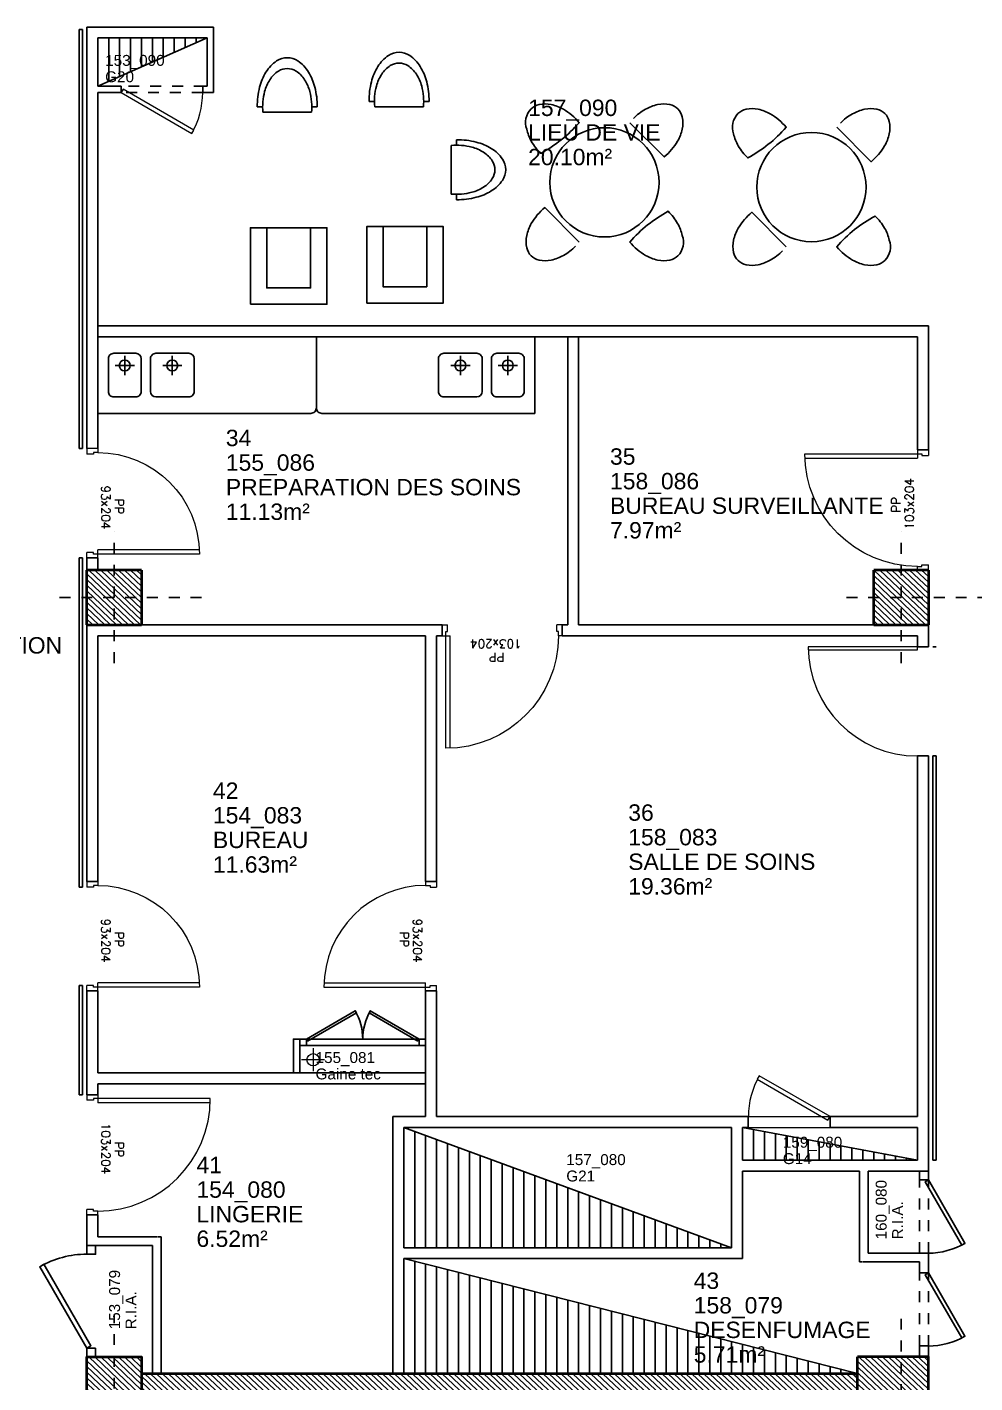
# Model space of a CAD drawing. Header units: metres. Extents: x -8 to 211, y -5 to 116.
# Drawn here: x 151.8 to 160.48, y 78.16 to 90.57 of the extents above; entities that cross this region are included whole.
import ezdxf
from ezdxf.enums import TextEntityAlignment as Align

# ---------------------------------------------------------------- set-up
doc = ezdxf.new("R2010")
doc.units = ezdxf.units.M
doc.header["$LTSCALE"] = 0.6
doc.header["$MEASUREMENT"] = 0
doc.linetypes.add('CACHÉ', pattern=[0.25, 0.125, -0.125])
doc.linetypes.add('CONTINU', pattern=[0])
doc.layers.get('0').update_dxf_attribs({"linetype": 'CONTINUOUS'})
for name, color, linetype in [('001axes', 1, 'CONTINUOUS'), ('006 sanitaire', 5, 'CONTINUOUS'), ('009 main courante', 181, 'CONTINUOUS'), ('A_AGENC', 204, 'CONTINUOUS'), ('A_EQMP', 142, 'CONTINUOUS'), ('A_Etiqu_Gaine', 8, 'CONTINUOUS'), ('A_Etiqu_Gaine_ancien', 8, 'CONTINUOUS'), ('A_Etiqu_Gaine_code', 8, 'CONTINUOUS'), ('A_Etiqu_Local', 8, 'CONTINUOUS'), ('A_Etiqu_Local_ancien', 8, 'CONTINUOUS'), ('A_HACH_STRUC', 7, 'CONTINUOUS'), ('A_MUR_CLOIS', 8, 'CONTINU')]:
    doc.layers.add(name, color=color, linetype=linetype)
for name, color, linetype, lineweight in [('A_MURS_STRU', 7, 'CONTINU', 40), ('A_PORTE', 8, 'CONTINU', 0), ('A_SANI', 5, 'CONTINU', 0)]:
    doc.layers.add(name, color=color, linetype=linetype, lineweight=lineweight)
doc.styles.add('Attribut', font='arial.ttf')
doc.styles.add('ROMANS8', font='romans8', dxfattribs={"height": 10})

# ---------------------------------------------------------------- blocks, each defined once
blk = doc.blocks.new('A_Etiqu_Local')
at = {"style": 'Attribut', "flags": 1}
for tag, p in [('CODE_HOPITAL', (-0.446, 1.632)), ('CODE_SITE', (-0.446, 1.407)), ('CODE_BATIMENT', (-0.446, 1.182)), ('CODE_SECTEUR', (-0.446, 0.957)), ('CODE_ETAGE', (-0.446, 0.732)), ('NOM_NORMALISE', (-0.446, -0.843)), ('SECTEUR_ACTIVITE', (-0.446, -1.068)), ('SOUS_SECTEUR_ACTIVITE', (-0.446, -1.293)), ('VOLUME', (-0.446, -1.518)), ('SERVICE', (-0.446, -1.743)), ('CODE_UG', (-0.446, -1.968)), ('CODE_UA', (-0.446, -2.193)), ('CODE_POLE', (-0.446, -2.418)), ('OCCUPANT_EXTERNE', (-0.446, -2.643)), ('DISPONIBILITE', (-0.446, -2.868)), ('ACCES_HANDICAPES', (-0.446, -3.093)), ('NATURE_SOL', (-0.446, -3.318)), ('RISQUE_LABORATOIRE', (-0.446, -3.543)), ('AMIANTE', (-0.446, -3.768))]:
    blk.add_attdef(tag, p, '', height=0.15, dxfattribs=at)
at = {"layer": 'A_Etiqu_Local', "style": 'Attribut'}
for tag, p in [('CODE_PIECE', (-0.446, 0.282)), ('NOM_USAGE', (-0.446, 0.057)), ('SURFACE', (-0.446, -0.168))]:
    blk.add_attdef(tag, p, '', height=0.15, dxfattribs=at)
at = {"layer": 'A_Etiqu_Local_ancien', "style": 'Attribut'}
blk.add_attdef('CODE_PIECE_ANCIEN', (-0.446, 0.507), '', height=0.15, dxfattribs=at)
blk = doc.blocks.new('A_Etiqu_Gaine')
at = {"style": 'Attribut', "flags": 1}
for tag, p in [('CODE_HOPITAL', (-0.432, 0.865)), ('CODE_SITE', (-0.432, 0.715)), ('CODE_BATIMENT', (-0.432, 0.565)), ('CODE_SECTEUR', (-0.432, 0.415)), ('CODE_ETAGE', (-0.432, 0.265)), ('NOM_NORMALISE', (-0.432, -0.335)), ('SECTEUR_ACTIVITE', (-0.432, -0.485)), ('SOUS_SECTEUR_ACTIVITE', (-0.432, -0.635)), ('SURFACE', (-0.432, -0.785)), ('CODE_UG', (-0.432, -0.935)), ('CODE_POLE', (-0.432, -1.085)), ('AMIANTE', (-0.432, -1.235))]:
    blk.add_attdef(tag, p, '', height=0.1, dxfattribs=at)
at = {"layer": 'A_Etiqu_Gaine', "style": 'Attribut'}
blk.add_attdef('NOM_USAGE', (-0.432, -0.185), '', height=0.1, dxfattribs=at)
at = {"layer": 'A_Etiqu_Gaine_ancien', "style": 'Attribut'}
blk.add_attdef('CODE_PIECE_ANCIEN', (-0.432, 0.115), '', height=0.1, dxfattribs=at)
at = {"layer": 'A_Etiqu_Gaine_code', "style": 'Attribut'}
blk.add_attdef('CODE_PIECE', (-0.432, -0.035), '', height=0.1, dxfattribs=at)
blk = doc.blocks.new('BATI-10')
for p, q in [((0, 0.1), (0, 0)), ((0, 0.1), (0.035, 0.1)), ((0, 0), (0.05, 0)), ((0.035, 0.1), (0.035, 0.06)), ((0.035, 0.06), (0.05, 0.06)), ((0.05, 0.06), (0.05, 0))]:
    blk.add_line(p, q)
blk = doc.blocks.new('P100bt10')
for p, q in [((0.035, 1.13), (0.035, 0.1)), ((0.075, 1.129), (0.075, 0.1)), ((0.035, 0.1), (0.075, 0.1))]:
    blk.add_line(p, q)
blk.add_arc((0.035, 0.1), 1.03, 0, 90)
blk.add_blockref('BATI-10', (0, 0))
at = {"xscale": -1}
blk.add_blockref('BATI-10', (1.1, 0), dxfattribs=at)
at = {"style": 'ROMANS8'}
for tag, p in [('DEF', (0.502, 0.256)), ('DIM', (0.493, 0.134))]:
    blk.add_attdef(tag, text='', height=0.08, dxfattribs=at).set_placement(p, align=Align.CENTER)
blk = doc.blocks.new('P90bt10')
for p, q in [((0.035, 1.03), (0.035, 0.1)), ((0.075, 1.029), (0.075, 0.1)), ((0.035, 0.1), (0.075, 0.1))]:
    blk.add_line(p, q)
blk.add_arc((0.035, 0.1), 0.93, 0, 90)
blk.add_blockref('BATI-10', (0, 0))
at = {"xscale": -1}
blk.add_blockref('BATI-10', (1, 0), dxfattribs=at)
at = {"style": 'ROMANS8'}
for tag, p in [('DEF', (0.47, 0.256)), ('DIM', (0.461, 0.134))]:
    blk.add_attdef(tag, text='', height=0.08, dxfattribs=at).set_placement(p, align=Align.CENTER)

msp = doc.modelspace()

# ---------------------------------------------------------------- hatches: boundary and pattern name
at = {"layer": 'A_HACH_STRUC', "linetype": 'Continuous'}
h = msp.add_hatch(dxfattribs=at)
h.set_pattern_fill('ANSI31', color=8, scale=0.3, angle=-88.5553, style=0)
h.set_pattern_definition([(316.4447, (152.349853, 85.096155), (0.02583954, 0.02717661), [])])
h.paths.add_polyline_path([(152.85, 85.596), (152.35, 85.596), (152.35, 85.096), (152.85, 85.096)])
h.paths.add_polyline_path([(160.05, 85.596), (159.95, 85.596), (159.55, 85.596), (159.55, 85.096), (160.05, 85.096)])
h = msp.add_hatch(dxfattribs=at)
h.set_pattern_fill('ANSI31', color=8, scale=0.3, angle=-88.5553, style=0)
h.set_pattern_definition([(316.445, (152.349856, 77.896188), (0.0258395, 0.0271766), [])])
h.paths.add_polyline_path([(152.85, 78.396), (152.35, 78.396), (152.35, 77.896), (152.85, 77.896)])
h = msp.add_hatch(dxfattribs=at)
h.set_pattern_fill('ANSI31', color=8, scale=0.3, angle=-88.5553, style=0)
h.set_pattern_definition([(316.4447, (159.399874, 70.64618), (0.02583954, 0.02717661), [])])
h.paths.add_polyline_path([(160.05, 71.246), (159.55, 71.246), (159.55, 77.896), (160.05, 77.896), (160.05, 78.396), (159.4, 78.396), (159.4, 77.896), (159.4, 75.432), (159.4, 71.074), (159.4, 70.696), (159.4, 70.696), (159.4, 70.646), (160.05, 70.646)])
h = msp.add_hatch(dxfattribs=at)
h.set_pattern_fill('ANSI31', color=8, scale=0.3, angle=-88.5553, style=0)
h.set_pattern_definition([(316.444697, (31.032763, 0), (0.02583954, 0.027176611), [])])
h.paths.add_polyline_path([(152.85, 78.246), (152.85, 78.046), (155.45, 78.046), (155.45, 70.796), (153.549, 70.796), (153.549, 70.646), (155.87, 70.646), (155.87, 70.796), (155.65, 70.796), (155.65, 78.046), (159.4, 78.046), (159.4, 78.246)])

# ---------------------------------------------------------------- linework, layer by layer
at = {"layer": '001axes', "color": 8, "linetype": 'CACHÉ'}
for p, q in [((152.6, 84.746), (152.6, 85.946)), ((159.8, 84.746), (159.8, 85.946)), ((153.4, 85.346), (152.1, 85.346)), ((160.6, 85.346), (159.3, 85.346)), ((152.6, 77.506), (152.6, 78.786)), ((159.8, 78.746), (159.8, 77.546))]:
    msp.add_line(p, q, dxfattribs=at)
at = {"layer": '006 sanitaire', "color": 8, "linetype": 'Continuous'}
for p, q in [((156.45, 87.731), (152.45, 87.731)), ((152.45, 87.031), (152.45, 87.731)), ((154.45, 87.081), (154.45, 87.731)), ((156.45, 87.731), (156.45, 87.031)), ((152.547, 87.531), (152.547, 87.231)), ((152.797, 87.581), (152.597, 87.581)), ((152.785, 87.469), (152.61, 87.469)), ((152.697, 87.557), (152.697, 87.381)), ((152.847, 87.231), (152.847, 87.531)), ((152.932, 87.531), (152.932, 87.231)), ((153.282, 87.581), (152.982, 87.581)), ((153.22, 87.469), (153.044, 87.469)), ((153.132, 87.557), (153.132, 87.381)), ((153.332, 87.231), (153.332, 87.531)), ((155.568, 87.231), (155.568, 87.531)), ((155.618, 87.581), (155.918, 87.581)), ((155.856, 87.469), (155.68, 87.469)), ((155.768, 87.557), (155.768, 87.381)), ((155.968, 87.531), (155.968, 87.231)), ((156.052, 87.231), (156.052, 87.531)), ((156.102, 87.581), (156.302, 87.581)), ((156.29, 87.469), (156.114, 87.469)), ((156.202, 87.557), (156.202, 87.381)), ((156.352, 87.531), (156.352, 87.231)), ((152.597, 87.181), (152.797, 87.181)), ((152.597, 87.181), (152.797, 87.181)), ((152.982, 87.181), (153.282, 87.181)), ((152.982, 87.181), (153.282, 87.181)), ((155.918, 87.181), (155.618, 87.181)), ((155.918, 87.181), (155.618, 87.181)), ((156.302, 87.181), (156.102, 87.181)), ((154.4, 87.031), (152.45, 87.031)), ((156.45, 87.031), (154.5, 87.031))]:
    msp.add_line(p, q, dxfattribs=at)
for centre in [(152.697, 87.469), (153.132, 87.469), (155.768, 87.469), (156.202, 87.469)]:
    msp.add_circle(centre, 0.05, dxfattribs=at)
for centre, start, end in [((152.597, 87.531), 89.9971, 179.9972), ((152.797, 87.531), 0.0023, 90.0022), ((152.982, 87.531), 89.9971, 179.9972), ((153.282, 87.531), 0.0023, 90.0022), ((155.618, 87.531), 90.0022, 180.0023), ((155.918, 87.531), 359.9982, 89.9983), ((156.102, 87.531), 90.0022, 180.0023), ((156.302, 87.531), 359.9982, 89.9983), ((152.597, 87.231), 179.9994, 269.9995), ((152.797, 87.231), 270.0017, 0.0018), ((152.982, 87.231), 180, 270), ((153.282, 87.231), 270.0017, 0.0018), ((155.618, 87.231), 180.0028, 270.0029), ((155.918, 87.231), 270, 0), ((156.102, 87.231), 180.0028, 270.0029), ((156.302, 87.231), 270.0005, 0.0006), ((154.4, 87.081), 270.0005, 0.0006), ((154.5, 87.081), 180.0028, 270.0029)]:
    msp.add_arc(centre, 0.05, start, end, dxfattribs=at)
at = {"layer": '009 main courante', "color": 8, "linetype": 'Continuous'}
for p, q in [((152.28, 90.544), (152.28, 86.708)), ((152.31, 90.544), (152.28, 90.544)), ((152.31, 90.544), (152.31, 86.708)), ((152.55, 90.07), (152.55, 90.466)), ((152.65, 90.114), (152.65, 90.466)), ((152.75, 90.158), (152.75, 90.466)), ((152.85, 90.202), (152.85, 90.466)), ((152.95, 90.246), (152.95, 90.466)), ((153.05, 90.29), (153.05, 90.466)), ((153.15, 90.334), (153.15, 90.466)), ((153.25, 90.378), (153.25, 90.466)), ((153.35, 90.422), (153.35, 90.466)), ((152.31, 86.708), (152.28, 86.708)), ((152.28, 85.708), (152.28, 82.696)), ((152.28, 85.708), (152.31, 85.708)), ((152.31, 85.708), (152.31, 82.696)), ((160.12, 84.896), (160.09, 84.896)), ((160.09, 83.896), (160.09, 80.196)), ((160.12, 83.896), (160.09, 83.896)), ((160.12, 83.896), (160.12, 80.196)), ((152.28, 82.696), (152.31, 82.696)), ((152.28, 81.796), (152.28, 80.796)), ((152.31, 81.796), (152.28, 81.796)), ((152.31, 81.796), (152.31, 80.796)), ((152.28, 80.796), (152.31, 80.796)), ((160.09, 80.196), (160.12, 80.196))]:
    msp.add_line(p, q, dxfattribs=at)
at = {"layer": '009 main courante', "color": 8, "linetype": 'CACHÉ'}
msp.add_line((152.45, 88.181), (152.45, 88.181), dxfattribs=at)
at = {"layer": 'A_AGENC', "color": 8, "linetype": 'Continuous'}
msp.add_line((155.45, 81.305), (154.3, 81.305), dxfattribs=at)
for points in [[(154.37, 81.286), (154.817, 81.544), (154.806, 81.564), (154.359, 81.305)], [(155.38, 81.286), (154.933, 81.544), (154.944, 81.564), (155.391, 81.305)], [(160.05, 80.016), (160.385, 79.436), (160.356, 79.42), (160.021, 79.999)], [(152.43, 79.416), (152.43, 79.336), (152.35, 79.336), (152.35, 79.416)], [(152.35, 78.476), (151.919, 79.222), (151.956, 79.244), (152.387, 78.498)], [(160.05, 79.166), (160.385, 78.586), (160.356, 78.57), (160.021, 79.149)], [(152.43, 78.476), (152.43, 78.396), (152.35, 78.396), (152.35, 78.476)]]:
    msp.add_lwpolyline(points, close=True, dxfattribs=at)
for points in [[(154.3, 81.305), (154.3, 81.246), (154.359, 81.246), (154.359, 81.305)], [(155.391, 81.305), (155.391, 81.246), (155.45, 81.246), (155.45, 81.305)]]:
    msp.add_lwpolyline(points, dxfattribs=at)
for centre, radius, start, end in [((154.359, 81.305), 0.516, 0, 30), ((155.391, 81.305), 0.516, 150, 180), ((160.05, 80.016), 0.67, 270, 300), ((152.35, 78.476), 0.861, 90, 120), ((160.05, 79.166), 0.67, 270, 300)]:
    msp.add_arc(centre, radius, start, end, dxfattribs=at)
at = {"layer": 'A_EQMP', "color": 8}
for p, q in [((155.43, 89.836), (154.984, 89.836)), ((154.406, 89.786), (153.961, 89.786)), ((155.683, 89.038), (155.683, 89.483))]:
    msp.add_line(p, q, dxfattribs=at)
for points in [[(154.932, 89.886, -0.06206), (154.954, 90.066, -0.075298), (155.013, 90.204, -0.107049), (155.11, 90.306, -0.306839), (155.304, 90.306, -0.107049), (155.401, 90.204, -0.075298), (155.46, 90.066, -0.06206), (155.482, 89.886, -0.06206)], [(153.909, 89.836, -0.06206), (153.931, 90.016, -0.075298), (153.989, 90.154, -0.107049), (154.087, 90.256, -0.306839), (154.281, 90.256, -0.107049), (154.378, 90.154, -0.075298), (154.436, 90.016, -0.06206), (154.459, 89.836, -0.06206)], [(154.984, 89.836, -0.088391), (155, 90.026, -0.077931), (155.048, 90.134, -0.107177), (155.127, 90.213, -0.29422), (155.287, 90.213, -0.107177), (155.366, 90.134, -0.077931), (155.414, 90.026, -0.088253), (155.43, 89.836, -0.077931)], [(153.961, 89.786, -0.088391), (153.977, 89.976, -0.077931), (154.025, 90.084, -0.107177), (154.103, 90.163, -0.29422), (154.264, 90.163, -0.107177), (154.343, 90.084, -0.077931), (154.39, 89.976, -0.088253), (154.406, 89.786, -0.077931)], [(156.71, 89.814, -0.088452), (156.855, 89.691, -0.088291), (156.503, 89.41, -0.065152), (156.417, 89.522, -0.077931), (156.375, 89.632, -0.294384), (156.415, 89.817, -0.14408), (156.488, 89.857, -0.107177), (156.6, 89.857, -0.077931), (156.71, 89.814, -0.088452)], [(157.318, 89.691), (157.633, 89.377, 0.088354), (157.756, 89.522, 0.077931), (157.798, 89.632, 0.107177), (157.798, 89.743, 0.294329), (157.685, 89.857, 0.107177), (157.573, 89.857, 0.077931), (157.463, 89.814, 0.08824), (157.352, 89.728, 0.023076)], [(158.603, 89.772, -0.088452), (158.749, 89.649, -0.088291), (158.397, 89.368, -0.065152), (158.311, 89.479, -0.077931), (158.268, 89.589, -0.294384), (158.308, 89.774, -0.14408), (158.382, 89.814, -0.107177), (158.493, 89.814, -0.077931), (158.603, 89.772, -0.088452)], [(159.211, 89.649), (159.526, 89.334, 0.088354), (159.649, 89.479, 0.077931), (159.692, 89.589, 0.107177), (159.692, 89.701, 0.294329), (159.578, 89.814, 0.107177), (159.467, 89.814, 0.077931), (159.357, 89.772, 0.08824), (159.245, 89.686, 0.023076)], [(155.683, 89.483, -0.08834), (155.873, 89.467, -0.077931), (155.981, 89.42, -0.107177), (156.06, 89.341, -0.294115), (156.06, 89.18, -0.107177), (155.981, 89.101, -0.077931), (155.873, 89.054, -0.088454), (155.683, 89.038, -0.077931)], [(155.733, 89.535, -0.06206), (155.913, 89.513, -0.075298), (156.051, 89.455, -0.107049), (156.153, 89.358, -0.307006), (156.153, 89.163, -0.107049), (156.051, 89.066, -0.075298), (155.913, 89.008, -0.06206), (155.733, 88.985, -0.06206)], [(156.855, 88.599), (156.54, 88.914, 0.088251), (156.417, 88.768, 0.077931), (156.375, 88.658, 0.107177), (156.375, 88.547, 0.294168), (156.488, 88.433, 0.107177), (156.6, 88.433, 0.077931), (156.71, 88.476, 0.088342), (156.821, 88.562, 0.023076)], [(157.463, 88.476, -0.088302), (157.318, 88.599, -0.08844), (157.67, 88.88, -0.065152), (157.756, 88.768, -0.077931), (157.798, 88.658, -0.294223), (157.758, 88.473, -0.14408), (157.685, 88.433, -0.107177), (157.573, 88.433, -0.077931), (157.463, 88.476, -0.088302)], [(158.749, 88.556), (158.434, 88.871, 0.088251), (158.311, 88.726, 0.077931), (158.268, 88.616, 0.107177), (158.268, 88.504, 0.294168), (158.382, 88.391, 0.107177), (158.493, 88.391, 0.077931), (158.603, 88.433, 0.088342), (158.715, 88.519, 0.023076)], [(159.357, 88.433, -0.088302), (159.211, 88.556, -0.08844), (159.563, 88.837, -0.065152), (159.649, 88.726, -0.077931), (159.692, 88.616, -0.294223), (159.652, 88.431, -0.14408), (159.578, 88.391, -0.107177), (159.467, 88.391, -0.077931), (159.357, 88.433, -0.088302)]]:
    msp.add_lwpolyline(points, format="xyb", dxfattribs=at)
for points in [[(153.909, 89.836), (153.959, 89.836)], [(154.409, 89.836), (154.459, 89.836)], [(154.932, 89.886), (154.982, 89.886)], [(155.432, 89.886), (155.482, 89.886)], [(155.733, 89.535), (155.733, 89.485)], [(155.733, 89.035), (155.733, 88.985)], [(154.397, 88.729), (154.397, 88.179), (153.997, 88.179), (153.997, 88.729)], [(155.461, 88.74), (155.461, 88.19), (155.061, 88.19), (155.061, 88.74)]]:
    msp.add_lwpolyline(points, dxfattribs=at)
for points in [[(153.847, 88.029), (153.847, 88.729), (154.547, 88.729), (154.547, 88.029)], [(154.911, 88.04), (154.911, 88.74), (155.611, 88.74), (155.611, 88.04)]]:
    msp.add_lwpolyline(points, close=True, dxfattribs=at)
for centre in [(157.086, 89.145), (158.98, 89.102)]:
    msp.add_circle(centre, 0.5, dxfattribs=at)
at = {"layer": 'A_MUR_CLOIS', "color": 8, "linetype": 'Continuous'}
for p, q in [((152.35, 90.566), (152.35, 86.708)), ((152.35, 90.566), (153.51, 90.566)), ((152.45, 90.026), (153.45, 90.466)), ((152.45, 90.466), (152.45, 90.026)), ((152.45, 90.466), (153.45, 90.466)), ((153.45, 90.466), (153.45, 90.026)), ((153.51, 90.566), (153.51, 89.966)), ((152.663, 90.026), (152.45, 90.026)), ((152.45, 89.966), (152.45, 86.708)), ((152.663, 89.966), (152.45, 89.966)), ((152.663, 90.026), (152.663, 89.966)), ((153.41, 89.966), (153.41, 90.026)), ((153.45, 90.026), (153.41, 90.026)), ((153.51, 89.966), (153.41, 89.966)), ((160.05, 87.831), (152.45, 87.831)), ((159.95, 87.731), (152.45, 87.731)), ((156.75, 87.722), (156.75, 85.096)), ((156.85, 87.731), (156.85, 85.096)), ((159.95, 86.696), (159.95, 87.731)), ((160.05, 86.696), (160.05, 87.831)), ((159.95, 86.696), (160.05, 86.696)), ((152.45, 85.708), (152.35, 85.708)), ((152.35, 85.708), (152.35, 85.596)), ((152.45, 85.708), (152.45, 85.596)), ((152.35, 85.096), (152.35, 82.746)), ((152.45, 84.996), (155.45, 84.996)), ((152.45, 84.996), (152.45, 82.746)), ((152.85, 85.096), (155.6, 85.096)), ((155.45, 84.996), (155.45, 82.746)), ((155.55, 84.996), (155.55, 82.746)), ((155.55, 84.996), (155.6, 84.996)), ((155.6, 85.096), (155.6, 84.996)), ((156.7, 84.996), (156.7, 85.096)), ((156.7, 85.096), (156.75, 85.096)), ((156.7, 84.996), (159.95, 84.996)), ((156.85, 85.096), (159.55, 85.096)), ((159.95, 84.996), (159.95, 84.896)), ((160.05, 85.096), (160.05, 84.896)), ((160.05, 84.896), (159.95, 84.896)), ((159.95, 83.896), (159.95, 80.596)), ((160.05, 83.896), (159.95, 83.896)), ((152.35, 82.746), (152.45, 82.746)), ((155.55, 82.746), (155.45, 82.746)), ((152.35, 81.746), (152.35, 80.796)), ((152.35, 81.746), (152.45, 81.746)), ((152.45, 81.746), (152.45, 80.996)), ((155.45, 81.746), (155.45, 80.596)), ((155.55, 81.746), (155.45, 81.746)), ((155.55, 81.746), (155.55, 80.596)), ((154.359, 81.246), (155.391, 81.246)), ((152.45, 80.996), (155.45, 80.996)), ((152.45, 80.896), (152.45, 80.796)), ((152.45, 80.896), (155.45, 80.896)), ((152.35, 80.796), (152.45, 80.796)), ((155.15, 78.246), (155.15, 80.596)), ((155.45, 80.596), (155.15, 80.596)), ((158.4, 80.596), (155.55, 80.596)), ((158.4, 80.596), (158.4, 80.496)), ((159.15, 80.596), (159.15, 80.496)), ((159.95, 80.596), (159.15, 80.596)), ((155.25, 80.496), (158.25, 79.396)), ((155.25, 79.396), (155.25, 80.496)), ((155.25, 80.496), (158.25, 80.496)), ((155.35, 80.459), (155.35, 79.396)), ((155.45, 80.423), (155.45, 79.396)), ((158.25, 79.396), (158.25, 80.496)), ((158.35, 80.496), (158.4, 80.496)), ((158.35, 80.196), (158.35, 80.496)), ((158.35, 80.496), (159.95, 80.196)), ((158.45, 80.477), (158.45, 80.196)), ((158.55, 80.459), (158.55, 80.196)), ((158.65, 80.44), (158.65, 80.196)), ((158.75, 80.421), (158.75, 80.196)), ((158.85, 80.402), (158.85, 80.196)), ((159.15, 80.496), (159.95, 80.496)), ((159.95, 80.496), (159.95, 80.196)), ((155.55, 80.386), (155.55, 79.396)), ((155.65, 80.349), (155.65, 79.396)), ((155.75, 80.313), (155.75, 79.396)), ((155.85, 80.276), (155.85, 79.396)), ((158.95, 80.384), (158.95, 80.196)), ((159.05, 80.365), (159.05, 80.196)), ((159.15, 80.346), (159.15, 80.196)), ((159.25, 80.327), (159.25, 80.196)), ((159.35, 80.309), (159.35, 80.196)), ((159.45, 80.29), (159.45, 80.196)), ((159.55, 80.271), (159.55, 80.196)), ((155.95, 80.239), (155.95, 79.396)), ((156.05, 80.203), (156.05, 79.396)), ((156.15, 80.166), (156.15, 79.396)), ((159.95, 80.196), (158.35, 80.196)), ((159.65, 80.252), (159.65, 80.196)), ((159.75, 80.234), (159.75, 80.196)), ((159.85, 80.215), (159.85, 80.196)), ((156.25, 80.129), (156.25, 79.396)), ((156.35, 80.093), (156.35, 79.396)), ((156.45, 80.056), (156.45, 79.396)), ((158.35, 79.296), (158.35, 80.096)), ((158.35, 80.096), (159.42, 80.096)), ((159.42, 80.096), (159.42, 79.267)), ((159.5, 80.096), (159.5, 79.347)), ((159.5, 80.096), (160.05, 80.096)), ((156.55, 80.019), (156.55, 79.396)), ((156.65, 79.983), (156.65, 79.396)), ((156.75, 79.946), (156.75, 79.396)), ((156.85, 79.909), (156.85, 79.396)), ((156.95, 79.873), (156.95, 79.396)), ((157.05, 79.836), (157.05, 79.396)), ((157.15, 79.799), (157.15, 79.396)), ((152.45, 79.696), (152.35, 79.696)), ((152.35, 79.416), (152.35, 79.696)), ((152.45, 79.496), (152.45, 79.696)), ((157.25, 79.763), (157.25, 79.396)), ((157.35, 79.726), (157.35, 79.396)), ((157.45, 79.689), (157.45, 79.396)), ((157.55, 79.653), (157.55, 79.396)), ((157.65, 79.616), (157.65, 79.396)), ((157.75, 79.58), (157.75, 79.396)), ((157.85, 79.543), (157.85, 79.396)), ((152.95, 79.416), (152.35, 79.416)), ((152.996, 79.496), (152.45, 79.496)), ((152.95, 78.246), (152.95, 79.416)), ((153.03, 79.496), (153.003, 79.496)), ((153.03, 78.246), (153.03, 79.496)), ((157.95, 79.506), (157.95, 79.396)), ((158.05, 79.47), (158.05, 79.396)), ((158.15, 79.433), (158.15, 79.396)), ((158.25, 79.396), (155.25, 79.396)), ((155.25, 79.296), (158.35, 79.296)), ((155.25, 79.296), (159.4, 78.246)), ((155.25, 78.246), (155.25, 79.296)), ((159.5, 79.347), (160.05, 79.347)), ((160.05, 79.347), (160.05, 79.166)), ((155.35, 79.271), (155.35, 78.246)), ((155.45, 79.246), (155.45, 78.246)), ((155.55, 79.22), (155.55, 78.246)), ((155.65, 79.195), (155.65, 78.246)), ((155.75, 79.17), (155.75, 78.246)), ((159.42, 79.267), (159.447, 79.267)), ((159.453, 79.267), (159.97, 79.267)), ((159.97, 79.267), (159.97, 79.166)), ((159.97, 79.166), (160.05, 79.166)), ((155.85, 79.144), (155.85, 78.246)), ((155.95, 79.119), (155.95, 78.246)), ((156.05, 79.094), (156.05, 78.246)), ((156.15, 79.068), (156.15, 78.246)), ((156.25, 79.043), (156.25, 78.246)), ((156.35, 79.018), (156.35, 78.246)), ((156.45, 78.993), (156.45, 78.246)), ((156.55, 78.967), (156.55, 78.246)), ((156.65, 78.942), (156.65, 78.246)), ((156.75, 78.917), (156.75, 78.246)), ((156.85, 78.891), (156.85, 78.246)), ((156.95, 78.866), (156.95, 78.246)), ((157.05, 78.841), (157.05, 78.246)), ((157.15, 78.815), (157.15, 78.246)), ((157.25, 78.79), (157.25, 78.246)), ((157.35, 78.765), (157.35, 78.246)), ((157.45, 78.74), (157.45, 78.246)), ((157.55, 78.714), (157.55, 78.246)), ((157.65, 78.689), (157.65, 78.246)), ((157.75, 78.664), (157.75, 78.246)), ((157.85, 78.638), (157.85, 78.246)), ((157.95, 78.613), (157.95, 78.246)), ((158.05, 78.588), (158.05, 78.246)), ((158.15, 78.562), (158.15, 78.246)), ((158.25, 78.537), (158.25, 78.246)), ((158.35, 78.512), (158.35, 78.246)), ((158.45, 78.487), (158.45, 78.246)), ((158.55, 78.461), (158.55, 78.246)), ((158.65, 78.436), (158.65, 78.246)), ((158.75, 78.411), (158.75, 78.246)), ((159.97, 78.497), (159.97, 78.396)), ((159.97, 78.497), (160.05, 78.497)), ((160.05, 78.497), (160.05, 78.396)), ((158.85, 78.385), (158.85, 78.246)), ((158.95, 78.36), (158.95, 78.246)), ((159.05, 78.335), (159.05, 78.246)), ((159.15, 78.309), (159.15, 78.246)), ((159.25, 78.284), (159.25, 78.246))]:
    msp.add_line(p, q, dxfattribs=at)
at = {"layer": 'A_MUR_CLOIS', "color": 8, "linetype": 'CACHÉ'}
for p, q in [((153.41, 89.966), (152.66, 89.966)), ((153.43, 90.026), (152.68, 90.026)), ((159.97, 79.347), (159.97, 80.016)), ((160.05, 79.347), (160.05, 80.016)), ((159.97, 78.497), (159.97, 79.166)), ((160.05, 78.497), (160.05, 79.166))]:
    msp.add_line(p, q, dxfattribs=at)
at = {"layer": 'A_MUR_CLOIS', "color": 8, "linetype": 'Continuous'}
for points in [[(160.05, 83.896), (160.05, 80.016), (159.97, 80.016), (159.97, 80.096)], [(154.24, 80.996), (154.24, 81.305), (154.3, 81.305), (154.3, 80.996)]]:
    msp.add_lwpolyline(points, dxfattribs=at)
at = {"layer": 'A_MURS_STRU', "color": 8, "linetype": 'Continuous'}
for p, q in [((152.35, 85.096), (152.35, 85.596)), ((152.85, 85.596), (152.85, 85.096)), ((159.55, 85.096), (159.55, 85.596)), ((160.05, 85.596), (160.05, 85.096))]:
    msp.add_line(p, q, dxfattribs=at)
for points in [[(152.85, 85.596), (152.35, 85.596)], [(160.05, 85.596), (159.55, 85.596)], [(152.35, 85.096), (152.85, 85.096)], [(159.55, 85.096), (160.05, 85.096)], [(159.55, 71.246), (160.05, 71.246), (160.05, 70.646), (159.4, 70.646), (159.4, 78.396)], [(159.55, 77.896), (160.05, 77.896), (160.05, 78.396), (159.4, 78.396)], [(152.85, 78.246), (159.4, 78.246)]]:
    msp.add_lwpolyline(points, dxfattribs=at)
msp.add_lwpolyline([(152.85, 77.896), (152.35, 77.896), (152.35, 78.396), (152.85, 78.396)], close=True, dxfattribs=at)
at = {"layer": 'A_PORTE', "color": 8, "linetype": 'Continuous'}
for p, q in [((159.95, 84.896), (158.95, 84.896)), ((158.95, 84.896), (158.95, 84.866)), ((158.95, 84.866), (159.95, 84.866)), ((159.95, 84.866), (159.95, 84.896)), ((158.4, 80.596), (159.15, 80.596)), ((158.4, 80.496), (159.15, 80.496))]:
    msp.add_line(p, q, dxfattribs=at)
for points in [[(152.663, 89.966), (153.31, 89.592), (153.328, 89.624), (152.682, 89.998)], [(159.15, 80.596), (158.503, 80.97), (158.484, 80.937), (159.131, 80.564)]]:
    msp.add_lwpolyline(points, close=True, dxfattribs=at)
for centre, radius, start, end in [((152.663, 89.966), 0.747, 330, 0), ((159.95, 84.896), 1, 180, 270), ((159.15, 80.596), 0.747, 150, 180)]:
    msp.add_arc(centre, radius, start, end, dxfattribs=at)
at = {"layer": 'A_SANI', "color": 8, "linetype": 'Continuous'}
for p, q in [((154.42, 81.221), (154.42, 81.011)), ((154.525, 81.116), (154.315, 81.116))]:
    msp.add_line(p, q, dxfattribs=at)
msp.add_circle((154.42, 81.116), 0.0561, dxfattribs=at)

# ---------------------------------------------------------------- block references
at = {"layer": 'A_Etiqu_Gaine', "color": 8}
for p, values in [((152.95, 90.246), {'CODE_PIECE': '153_090', 'NOM_USAGE': 'G20'}), ((154.875, 81.121), {'CODE_PIECE': '155_081', 'NOM_USAGE': 'Gaine tec'}), ((159.15, 80.346), {'CODE_PIECE': '159_080', 'NOM_USAGE': 'G14'}), ((157.169, 80.187), {'CODE_PIECE': '157_080', 'NOM_USAGE': 'G21'})]:
    msp.add_blockref('A_Etiqu_Gaine', p, dxfattribs=at).add_auto_attribs(values)
at = {"layer": 'A_Etiqu_Gaine', "color": 8, "rotation": 90}
for p, values in [((159.633, 79.904), {'CODE_PIECE': '160_080', 'NOM_USAGE': 'R.I.A.'}), ((152.619, 79.081), {'CODE_PIECE': '153_079', 'NOM_USAGE': 'R.I.A.'})]:
    msp.add_blockref('A_Etiqu_Gaine', p, dxfattribs=at).add_auto_attribs(values)
at = {"layer": 'A_Etiqu_Local', "color": 8}
ref = msp.add_blockref('A_Etiqu_Local', (156.834, 89.47), dxfattribs=at)
ref.add_attrib('CODE_PIECE', '157_090', (156.388, 89.752), dxfattribs={"height": 0.15, "style": 'Attribut'})
ref.add_attrib('NOM_USAGE', 'LIEU DE VIE', (156.388, 89.527), dxfattribs={"height": 0.15, "style": 'Attribut'})
ref.add_attrib('SURFACE', '20.10m²', (156.388, 89.302), dxfattribs={"height": 0.15, "style": 'Attribut'})
ref = msp.add_blockref('A_Etiqu_Local', (154.068, 86.224), dxfattribs=at)
ref.add_attrib('CODE_PIECE', '155_086', (153.622, 86.506), dxfattribs={"height": 0.15, "style": 'Attribut'})
ref.add_attrib('CODE_PIECE_ANCIEN', '34', (153.622, 86.731), dxfattribs={"layer": 'A_Etiqu_Local_ancien', "height": 0.15, "style": 'Attribut'})
ref.add_attrib('NOM_USAGE', 'PREPARATION DES SOINS', (153.622, 86.281), dxfattribs={"height": 0.15, "style": 'Attribut'})
ref.add_attrib('SURFACE', '11.13m²', (153.622, 86.056), dxfattribs={"height": 0.15, "style": 'Attribut'})
ref = msp.add_blockref('A_Etiqu_Local', (157.583, 86.054), dxfattribs=at)
ref.add_attrib('CODE_PIECE', '158_086', (157.137, 86.336), dxfattribs={"height": 0.15, "style": 'Attribut'})
ref.add_attrib('CODE_PIECE_ANCIEN', '35', (157.137, 86.561), dxfattribs={"layer": 'A_Etiqu_Local_ancien', "height": 0.15, "style": 'Attribut'})
ref.add_attrib('NOM_USAGE', 'BUREAU SURVEILLANTE', (157.137, 86.111), dxfattribs={"height": 0.15, "style": 'Attribut'})
ref.add_attrib('SURFACE', '7.97m²', (157.137, 85.886), dxfattribs={"height": 0.15, "style": 'Attribut'})
ref = msp.add_blockref('A_Etiqu_Local', (151.151, 84.776), dxfattribs=at)
ref.add_attrib('CODE_PIECE', '152_083', (150.704, 85.058), dxfattribs={"height": 0.15, "style": 'Attribut'})
ref.add_attrib('CODE_PIECE_ANCIEN', '43a', (150.704, 85.283), dxfattribs={"layer": 'A_Etiqu_Local_ancien', "height": 0.15, "style": 'Attribut'})
ref.add_attrib('NOM_USAGE', 'CIRCULATION', (150.704, 84.833), dxfattribs={"height": 0.15, "style": 'Attribut'})
ref.add_attrib('SURFACE', '64.80m²', (150.704, 84.608), dxfattribs={"height": 0.15, "style": 'Attribut'})
ref = msp.add_blockref('A_Etiqu_Local', (153.95, 82.996), dxfattribs=at)
ref.add_attrib('CODE_PIECE', '154_083', (153.504, 83.278), dxfattribs={"height": 0.15, "style": 'Attribut'})
ref.add_attrib('CODE_PIECE_ANCIEN', '42', (153.504, 83.503), dxfattribs={"layer": 'A_Etiqu_Local_ancien', "height": 0.15, "style": 'Attribut'})
ref.add_attrib('NOM_USAGE', 'BUREAU ', (153.504, 83.053), dxfattribs={"height": 0.15, "style": 'Attribut'})
ref.add_attrib('SURFACE', '11.63m²', (153.504, 82.828), dxfattribs={"height": 0.15, "style": 'Attribut'})
ref = msp.add_blockref('A_Etiqu_Local', (157.75, 82.796), dxfattribs=at)
ref.add_attrib('CODE_PIECE', '158_083', (157.304, 83.078), dxfattribs={"height": 0.15, "style": 'Attribut'})
ref.add_attrib('CODE_PIECE_ANCIEN', '36', (157.304, 83.303), dxfattribs={"layer": 'A_Etiqu_Local_ancien', "height": 0.15, "style": 'Attribut'})
ref.add_attrib('NOM_USAGE', 'SALLE DE SOINS', (157.304, 82.853), dxfattribs={"height": 0.15, "style": 'Attribut'})
ref.add_attrib('SURFACE', '19.36m²', (157.304, 82.628), dxfattribs={"height": 0.15, "style": 'Attribut'})
ref = msp.add_blockref('A_Etiqu_Local', (153.8, 79.571), dxfattribs=at)
ref.add_attrib('CODE_PIECE', '154_080', (153.353, 79.853), dxfattribs={"height": 0.15, "style": 'Attribut'})
ref.add_attrib('CODE_PIECE_ANCIEN', '41', (153.353, 80.078), dxfattribs={"layer": 'A_Etiqu_Local_ancien', "height": 0.15, "style": 'Attribut'})
ref.add_attrib('NOM_USAGE', 'LINGERIE', (153.353, 79.628), dxfattribs={"height": 0.15, "style": 'Attribut'})
ref.add_attrib('SURFACE', '6.52m²', (153.353, 79.403), dxfattribs={"height": 0.15, "style": 'Attribut'})
ref = msp.add_blockref('A_Etiqu_Local', (158.35, 78.512), dxfattribs=at)
ref.add_attrib('CODE_PIECE', '158_079', (157.903, 78.794), dxfattribs={"height": 0.15, "style": 'Attribut'})
ref.add_attrib('CODE_PIECE_ANCIEN', '43', (157.903, 79.019), dxfattribs={"layer": 'A_Etiqu_Local_ancien', "height": 0.15, "style": 'Attribut'})
ref.add_attrib('NOM_USAGE', 'DESENFUMAGE', (157.903, 78.569), dxfattribs={"height": 0.15, "style": 'Attribut'})
ref.add_attrib('SURFACE', '5.71m²', (157.903, 78.344), dxfattribs={"height": 0.15, "style": 'Attribut'})
at = {"layer": 'A_PORTE', "color": 8}
ref = msp.add_blockref('P90bt10', (152.35, 85.708), dxfattribs=dict(at, xscale=-1, rotation=270))
ref.add_attrib('DEF', 'PP', dxfattribs={"layer": '0', "height": 0.08, "rotation": 270, "style": 'ROMANS8'}).set_placement((152.606, 86.178), align=Align.CENTER)
ref.add_attrib('DIM', '93x204', dxfattribs={"layer": '0', "height": 0.08, "rotation": 270, "style": 'ROMANS8'}).set_placement((152.483, 86.17), align=Align.CENTER)
ref = msp.add_blockref('P100bt10', (160.05, 86.696), dxfattribs=dict(at, xscale=-1, rotation=90))
ref.add_attrib('DEF', 'PP', dxfattribs={"layer": '0', "height": 0.08, "rotation": 90, "style": 'ROMANS8'}).set_placement((159.794, 86.195), align=Align.CENTER)
ref.add_attrib('DIM', '103x204', dxfattribs={"layer": '0', "height": 0.08, "rotation": 90, "style": 'ROMANS8'}).set_placement((159.916, 86.203), align=Align.CENTER)
ref = msp.add_blockref('P100bt10', (155.6, 85.096), dxfattribs=dict(at, xscale=-1, rotation=180))
ref.add_attrib('DEF', 'PP', dxfattribs={"layer": '0', "height": 0.08, "rotation": 180, "style": 'ROMANS8'}).set_placement((156.101, 84.84), align=Align.CENTER)
ref.add_attrib('DIM', '103x204', dxfattribs={"layer": '0', "height": 0.08, "rotation": 180, "style": 'ROMANS8'}).set_placement((156.093, 84.963), align=Align.CENTER)
ref = msp.add_blockref('P90bt10', (152.35, 81.746), dxfattribs=dict(at, xscale=-1, rotation=270))
ref.add_attrib('DEF', 'PP', dxfattribs={"layer": '0', "height": 0.08, "rotation": 270, "style": 'ROMANS8'}).set_placement((152.606, 82.216), align=Align.CENTER)
ref.add_attrib('DIM', '93x204', dxfattribs={"layer": '0', "height": 0.08, "rotation": 270, "style": 'ROMANS8'}).set_placement((152.483, 82.207), align=Align.CENTER)
ref = msp.add_blockref('P90bt10', (155.55, 81.746), dxfattribs=dict(at, rotation=90.00000000000001))
ref.add_attrib('DEF', 'PP', dxfattribs={"layer": '0', "height": 0.08, "rotation": 270, "style": 'ROMANS8'}).set_placement((155.214, 82.216), align=Align.CENTER)
ref.add_attrib('DIM', '93x204', dxfattribs={"layer": '0', "height": 0.08, "rotation": 270, "style": 'ROMANS8'}).set_placement((155.336, 82.207), align=Align.CENTER)
at = {"layer": 'A_PORTE', "color": 8, "rotation": 270}
msp.add_blockref('P100bt10', (152.35, 80.796), dxfattribs=at).add_auto_attribs({'DEF': 'PP', 'DIM': '103x204'})

doc.saveas('drawing.dxf')
